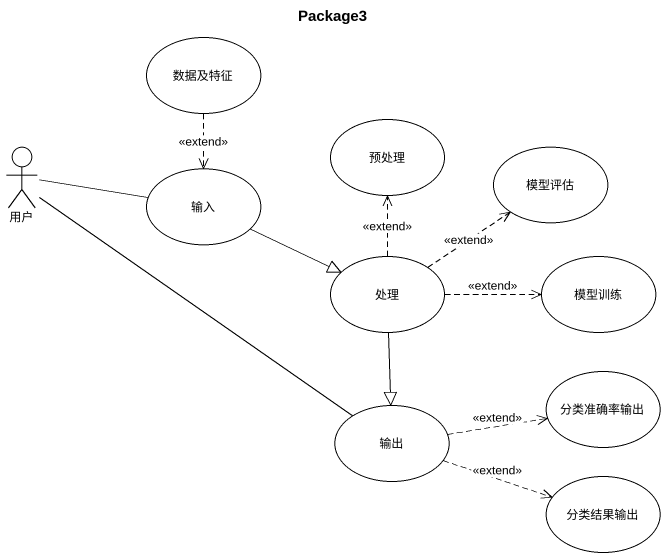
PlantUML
@startuml
title Package3
usecase 数据及特征
usecase 预处理
actor 用户
usecase 输入
usecase 模型评估
usecase 处理
usecase 模型训练
usecase 分类准确率输出
usecase 输出
usecase 分类结果输出
数据及特征 ..> 输入 : <<extend>>
用户 -right- 输入
用户 -- 输出
输入 -right-|> 处理
处理 .up.> 预处理 : <<extend>>
处理 .up.> 模型评估 : <<extend>>
处理 .right.> 模型训练 : <<extend>>
处理 --|> 输出
输出 .right.> 分类准确率输出 : <<extend>>
输出 .right.> 分类结果输出 : <<extend>>
@enduml
